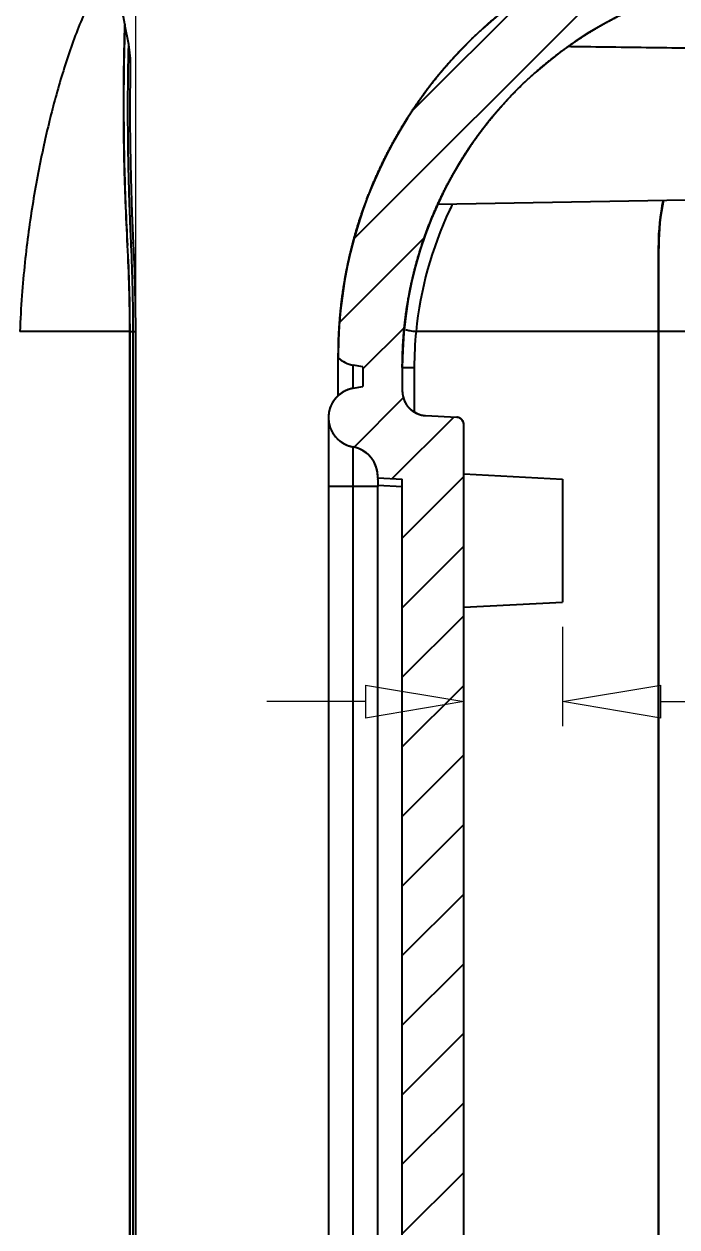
# Model space of a CAD drawing. Header units: millimetres. Extents: x 1786 to 4177, y -2705 to -1639.
# Drawn here: x 3905.3 to 3931.82, y -1777.21 to -1728.31 of the extents above; entities that cross this region are included whole.
import ezdxf

# ---------------------------------------------------------------- set-up
doc = ezdxf.new("R2010")
doc.units = ezdxf.units.MM
doc.layers.add('dim', color=3, linetype='Continuous', lineweight=9)
doc.styles.add('FFS', font='simfang0.ttf', dxfattribs={"width": 0.85})
doc.dimstyles.new('YanXiu', dxfattribs={"dimtxt": 2.5, "dimasz": 2.2, "dimexe": 1, "dimexo": 0.6, "dimgap": 0.66, "dimtad": 0, "dimzin": 9, "dimdsep": 46, "dimtxsty": 'FFS', "dimblk": 'CLOSEDBLANK', "dimcen": 0, "dimclrd": 256, "dimclre": 131, "dimclrt": 42, "dimazin": 2, "dimtfac": 1, "dimtofl": 0, "dimtmove": 0, "dimatfit": 3, "dimldrblk": 'CLOSEDBLANK', "dimfxl": 0, "dimlwd": 5, "dimlwe": 5, "dimarcsym": 0})

# ---------------------------------------------------------------- blocks, each defined once
blk = doc.blocks.new('_ClosedBlank')
at = {"color": 0, "linetype": 'ByBlock', "lineweight": -2}
for p, q in [((-1, 0.167), (0, 0)), ((-1, 0.167), (-1, -0.167)), ((0, 0), (-1, -0.167))]:
    blk.add_line(p, q, dxfattribs=at)
blk = doc.blocks.new('*D338')
at = {"layer": 'Defpoints', "color": 0}
for p in [(-81.266, 190.368), (-157.685, 157.8), (-81.266, 157.8)]:
    blk.add_point(p, dxfattribs=at)
at = {"layer": 'dim', "color": 131, "lineweight": 5}
for p, q in [((-157.685, 158.799), (-157.685, 191.368)), ((-81.266, 158.799), (-81.266, 191.368))]:
    blk.add_line(p, q, dxfattribs=at)
at = {"layer": 'dim', "lineweight": 5}
for p, q in [((-153.685, 190.368), (-127.31, 190.368)), ((-85.266, 190.368), (-111.642, 190.368))]:
    blk.add_line(p, q, dxfattribs=at)
at = {"layer": 'dim', "lineweight": 5, "xscale": 4, "yscale": 4, "zscale": 4, "rotation": 180}
blk.add_blockref('_ClosedBlank', (-157.685, 190.368), dxfattribs=at)
at = {"layer": 'dim', "lineweight": 5, "xscale": 4, "yscale": 4, "zscale": 4}
blk.add_blockref('_ClosedBlank', (-81.266, 190.368), dxfattribs=at)
at = {"layer": 'dim', "color": 42, "insert": (-119.476, 190.368), "char_height": 5, "attachment_point": 5, "style": 'FFS'}
blk.add_mtext('76.42', dxfattribs=at)
blk = doc.blocks.new('*D342')
at = {"layer": 'Defpoints', "color": 0}
for p in [(-63.936, 146.8), (-67.936, 146.59), (-67.936, 142.753)]:
    blk.add_point(p, dxfattribs=at)
at = {"layer": 'dim', "color": 131, "lineweight": 5}
for p, q in [((-63.936, 145.8), (-63.936, 141.754)), ((-67.936, 145.59), (-67.936, 141.754))]:
    blk.add_line(p, q, dxfattribs=at)
at = {"layer": 'dim', "lineweight": 5}
for p, q in [((-71.936, 142.753), (-75.936, 142.753)), ((-59.936, 142.753), (-55.936, 142.753))]:
    blk.add_line(p, q, dxfattribs=at)
at = {"layer": 'dim', "lineweight": 5, "xscale": 4, "yscale": 4, "zscale": 4}
blk.add_blockref('_ClosedBlank', (-67.936, 142.753), dxfattribs=at)
at = {"layer": 'dim', "lineweight": 5, "xscale": 4, "yscale": 4, "zscale": 4, "rotation": 180}
blk.add_blockref('_ClosedBlank', (-63.936, 142.753), dxfattribs=at)
at = {"layer": 'dim', "color": 42, "insert": (-53.949, 142.753), "char_height": 5, "attachment_point": 5, "style": 'FFS'}
blk.add_mtext('4', dxfattribs=at)
blk = doc.blocks.new('u161')
at = {"linetype": 'Continuous'}
h = blk.add_hatch(dxfattribs=at)
h.set_pattern_fill('DEFAULT__3', color=2, scale=2, angle=45, style=0, pattern_type=0)
h.set_pattern_definition([(45, (-380.4716, -141.763), (-1.4142136, 1.4142136), [])])
edge = h.paths.add_edge_path()
edge.add_line((-65.036, 47.9), (-65.036, 49.73))
edge.add_line((-62.436, 49.73), (-65.036, 49.73))
edge.add_line((-62.436, 47.9), (-62.436, 49.73))
edge.add_arc((-51.681, 47.9), 10.755, 180.0013, 181.5383)
edge.add_line((-62.432, 47.611), (-50.536, 47.3))
edge.add_line((-50.536, 45.55), (-50.536, 47.3))
edge.add_line((-62.157, 45.448), (-50.536, 45.55))
edge.add_spline(control_points=[(-62.157, 45.448), (-61.972, 44.642), (-61.699, 43.864), (-61.345, 43.144)], knot_values=[0, 0, 0, 0, 1, 1, 1, 1], degree=3, periodic=0)
edge.add_line((-61.345, 43.144), (-50.536, 43.05))
edge.add_line((-50.536, 41.3), (-50.536, 43.05))
edge.add_line((-53.636, 41.218), (-50.536, 41.3))
edge.add_line((-53.636, 38.062), (-53.636, 41.218))
edge.add_spline(control_points=[(-53.636, 38.062), (-53.303, 38.02), (-52.97, 37.987), (-52.636, 37.961)], knot_values=[0, 0, 0, 0, 1, 1, 1, 1], weights=[1, 0.999807, 0.999807, 1], degree=3, periodic=0)
edge.add_line((-52.636, 36.728), (-52.636, 37.961))
edge.add_line((-52.636, 36.728), (-51.036, 36.7))
edge.add_line((-51.036, 35.3), (-51.036, 36.7))
edge.add_spline(control_points=[(-56.225, 35.88), (-54.52, 35.494), (-52.783, 35.3), (-51.036, 35.3)], knot_values=[0, 0, 0, 0, 1, 1, 1, 1], weights=[1, 0.995874, 0.995874, 1], degree=3, periodic=0)
edge.add_spline(control_points=[(-65.036, 47.9), (-65.036, 47.097), (-64.894, 45.491), (-64.264, 43.176), (-63.241, 41.041), (-61.864, 39.171), (-60.187, 37.636), (-58.285, 36.503), (-56.916, 36.036), (-56.225, 35.88)], knot_values=[0, 0, 0, 0, 0.143269, 0.286539, 0.429808, 0.573078, 0.716347, 0.859617, 1, 1, 1, 1], degree=3, periodic=0)
edge = h.paths.add_edge_path()
edge.add_line((-62.436, 49.73), (-65.036, 49.73))
edge.add_line((-62.436, 49.73), (-65.036, 49.73))
edge = h.paths.add_edge_path()
edge.add_line((-65.036, 54.94), (-65.036, 49.73))
edge.add_line((-62.436, 54.94), (-65.036, 54.94))
edge.add_line((-62.436, 54.94), (-62.436, 49.73))
edge.add_line((-62.436, 49.73), (-65.036, 49.73))
edge = h.paths.add_edge_path()
edge.add_line((-62.436, 54.94), (-65.036, 54.94))
edge.add_line((-62.436, 54.94), (-65.036, 54.94))
edge = h.paths.add_edge_path()
edge.add_line((-58.536, 173.5), (-59.636, 173.5))
edge.add_line((-58.536, 172.638), (-58.536, 173.5))
edge.add_spline(control_points=[(-59.266, 171.911), (-59.231, 172.317), (-58.942, 172.604), (-58.536, 172.638)], knot_values=[0, 0, 0, 0, 1, 1, 1, 1], weights=[1, 0.843205, 0.843205, 1], degree=3, periodic=0)
edge.add_line((-59.281, 171.742), (-59.266, 171.911))
edge.add_spline(control_points=[(-59.281, 171.742), (-59.286, 171.69), (-59.291, 171.639), (-59.297, 171.587)], knot_values=[0, 0, 0, 0, 1, 1, 1, 1], weights=[1, 0.999919, 0.999919, 1], degree=3, periodic=0)
edge.add_spline(control_points=[(-70.436, 156.343), (-70.436, 163.564), (-66.176, 169.393), (-59.297, 171.587)], knot_values=[0, 0, 0, 0, 1, 1, 1, 1], weights=[1, 0.871606, 0.871606, 1], degree=3, periodic=0)
edge.add_line((-70.436, 156.343), (-70.436, 155.38))
edge.add_spline(control_points=[(-70.436, 155.38), (-70.436, 154.818), (-70.049, 154.41), (-69.488, 154.381)], knot_values=[0, 0, 0, 0, 1, 1, 1, 1], weights=[1, 0.816916, 0.816916, 1], degree=3, periodic=0)
edge.add_line((-69.488, 154.381), (-68.22, 154.314))
edge.add_spline(control_points=[(-67.936, 154.015), (-67.936, 154.183), (-68.052, 154.306), (-68.22, 154.314)], knot_values=[0, 0, 0, 0, 1, 1, 1, 1], weights=[1, 0.816916, 0.816916, 1], degree=3, periodic=0)
edge.add_line((-67.936, 74.584), (-67.936, 154.015))
edge.add_spline(control_points=[(-67.936, 74.584), (-67.936, 74.416), (-68.052, 74.294), (-68.22, 74.285)], knot_values=[0, 0, 0, 0, 1, 1, 1, 1], weights=[1, 0.816916, 0.816916, 1], degree=3, periodic=0)
edge.add_line((-69.488, 74.218), (-68.22, 74.285))
edge.add_spline(control_points=[(-70.436, 73.22), (-70.436, 73.781), (-70.049, 74.189), (-69.488, 74.218)], knot_values=[0, 0, 0, 0, 1, 1, 1, 1], weights=[1, 0.816916, 0.816916, 1], degree=3, periodic=0)
edge.add_line((-70.436, 73.22), (-70.436, 66.832))
edge.add_spline(control_points=[(-69.936, 65.966), (-70.253, 66.149), (-70.436, 66.466), (-70.436, 66.832)], knot_values=[0, 0, 0, 0, 1, 1, 1, 1], weights=[1, 0.910684, 0.910684, 1], degree=3, periodic=0)
edge.add_line((-62.936, 61.925), (-69.936, 65.966))
edge.add_spline(control_points=[(-62.936, 61.925), (-62.619, 61.742), (-62.436, 61.425), (-62.436, 61.059)], knot_values=[0, 0, 0, 0, 1, 1, 1, 1], weights=[1, 0.910684, 0.910684, 1], degree=3, periodic=0)
edge.add_line((-62.436, 61.059), (-62.436, 54.94))
edge.add_line((-62.436, 54.94), (-65.036, 54.94))
edge.add_line((-65.036, 59.846), (-65.036, 54.94))
edge.add_spline(control_points=[(-65.286, 60.279), (-65.127, 60.188), (-65.036, 60.029), (-65.036, 59.846)], knot_values=[0, 0, 0, 0, 1, 1, 1, 1], weights=[1, 0.910684, 0.910684, 1], degree=3, periodic=0)
edge.add_line((-65.286, 60.279), (-71.286, 63.743))
edge.add_spline(control_points=[(-71.286, 63.743), (-72.395, 64.384), (-73.036, 65.493), (-73.036, 66.775)], knot_values=[0, 0, 0, 0, 1, 1, 1, 1], weights=[1, 0.910684, 0.910684, 1], degree=3, periodic=0)
edge.add_line((-73.036, 71.874), (-73.036, 66.775))
edge.add_spline(control_points=[(-73.036, 71.874), (-72.866, 72.027), (-72.661, 72.127), (-72.436, 72.167)], knot_values=[0, 0, 0, 0, 1, 1, 1, 1], weights=[1, 0.974125, 0.974125, 1], degree=3, periodic=0)
edge.add_line((-72.036, 72.237), (-72.436, 72.167))
edge.add_line((-72.036, 73.037), (-72.036, 72.237))
edge.add_line((-72.436, 73.108), (-72.036, 73.037))
edge.add_spline(control_points=[(-72.436, 73.108), (-74.179, 73.415), (-74.179, 75.185), (-72.435, 75.492)], knot_values=[0, 0, 0, 0, 1, 1, 1, 1], weights=[1, 0.448931, 0.448931, 1], degree=3, periodic=0)
edge.add_spline(control_points=[(-71.436, 76.747), (-71.402, 76.106), (-71.802, 75.603), (-72.435, 75.492)], knot_values=[0, 0, 0, 0, 1, 1, 1, 1], weights=[1, 0.832524, 0.832524, 1], degree=3, periodic=0)
edge.add_line((-71.436, 76.747), (-70.436, 76.8))
edge.add_line((-70.436, 76.8), (-70.436, 151.8))
edge.add_line((-71.436, 151.852), (-70.436, 151.8))
edge.add_spline(control_points=[(-71.436, 151.852), (-71.402, 152.494), (-71.802, 152.996), (-72.435, 153.107)], knot_values=[0, 0, 0, 0, 1, 1, 1, 1], weights=[1, 0.832524, 0.832524, 1], degree=3, periodic=0)
edge.add_spline(control_points=[(-72.436, 155.492), (-74.179, 155.184), (-74.179, 153.414), (-72.435, 153.107)], knot_values=[0, 0, 0, 0, 1, 1, 1, 1], weights=[1, 0.448931, 0.448931, 1], degree=3, periodic=0)
edge.add_line((-72.436, 155.492), (-72.036, 155.562))
edge.add_line((-72.036, 156.362), (-72.036, 155.562))
edge.add_line((-72.036, 156.362), (-72.436, 156.433))
edge.add_spline(control_points=[(-73.036, 156.726), (-72.866, 156.573), (-72.661, 156.472), (-72.436, 156.433)], knot_values=[0, 0, 0, 0, 1, 1, 1, 1], weights=[1, 0.974125, 0.974125, 1], degree=3, periodic=0)
edge.add_line((-73.036, 156.822), (-73.036, 156.726))
edge.add_spline(control_points=[(-73.036, 156.822), (-73.036, 163.519), (-69.642, 169.293), (-63.79, 172.55)], knot_values=[0, 0, 0, 0, 1, 1, 1, 1], weights=[1, 0.908052, 0.908052, 1], degree=3, periodic=0)
edge.add_spline(control_points=[(-63.79, 172.55), (-62.757, 173.125), (-61.981, 174.018), (-61.556, 175.122)], knot_values=[0, 0, 0, 0, 1, 1, 1, 1], weights=[1, 0.96011, 0.96011, 1], degree=3, periodic=0)
edge.add_spline(control_points=[(-61.556, 175.122), (-61.405, 175.515), (-61.061, 175.756), (-60.64, 175.763)], knot_values=[0, 0, 0, 0, 1, 1, 1, 1], weights=[1, 0.88621, 0.88621, 1], degree=3, periodic=0)
edge.add_line((-60.64, 175.763), (-58.536, 175.8))
edge.add_line((-58.536, 174.9), (-58.536, 175.8))
edge.add_line((-58.536, 174.9), (-59.636, 174.9))
edge.add_line((-59.636, 173.5), (-59.636, 174.9))
at = {"color": 7, "linetype": 'Continuous'}
for p, q in [((-81.548, 169.466), (-81.702, 170.268)), ((-81.715, 169.926), (-81.724, 169.549)), ((-81.724, 169.549), (-81.726, 169.47)), ((-63.693, 169.394), (-63.597, 169.393)), ((-81.481, 168.005), (-81.473, 168.575)), ((-81.486, 167.325), (-81.48, 168.042)), ((-81.486, 166.414), (-81.485, 167.379)), ((-81.475, 165.304), (-81.486, 166.47)), ((-81.449, 164.024), (-81.476, 165.347)), ((-81.404, 162.613), (-81.45, 164.048)), ((-68.993, 162.977), (-51.036, 163.291)), ((-81.351, 161.376), (-81.405, 162.626)), ((-81.351, 161.377), (-81.404, 162.613)), ((-81.451, 161.414), (-81.463, 161.659)), ((-81.446, 161.306), (-81.451, 161.414)), ((-81.307, 160.265), (-81.351, 161.377)), ((-60.036, 49.3), (-60.036, 161.3)), ((-60.018, 49.427), (-60.018, 161.172)), ((-81.274, 158.903), (-81.307, 160.287)), ((-81.266, 157.8), (-81.275, 158.925)), ((-81.501, 157.8), (-85.973, 157.8)), ((-81.501, 52.8), (-81.501, 157.8)), ((-81.497, 157.8), (-81.266, 157.8)), ((-81.497, 52.8), (-81.497, 157.8)), ((-81.367, 52.8), (-81.367, 157.8)), ((-81.266, 52.8), (-81.266, 157.8)), ((-60.036, 157.8), (-69.877, 157.8)), ((-44.636, 157.8), (-60.018, 157.8)), ((-73.036, 156.822), (-73.036, 156.726)), ((-73.036, 155.176), (-73.036, 156.822)), ((-72.036, 156.362), (-72.436, 156.433)), ((-72.436, 155.492), (-72.436, 156.433)), ((-72.036, 156.362), (-72.436, 156.433)), ((-72.036, 156.362), (-72.036, 155.562)), ((-72.036, 156.362), (-72.036, 155.562)), ((-70.436, 156.343), (-70.436, 155.38)), ((-70.436, 156.343), (-70.436, 155.38)), ((-70.436, 156.343), (-69.95, 156.343)), ((-69.95, 156.343), (-69.95, 154.54)), ((-72.436, 155.492), (-72.036, 155.562)), ((-72.436, 155.492), (-72.036, 155.562)), ((-73.436, 154.286), (-73.436, 152.717)), ((-69.488, 154.381), (-68.22, 154.314)), ((-69.488, 154.381), (-68.22, 154.314)), ((-67.936, 74.584), (-67.936, 154.015)), ((-67.936, 74.584), (-67.936, 154.015)), ((-72.435, 151.5), (-72.435, 153.107)), ((-73.436, 152.717), (-73.436, 75.865)), ((-71.436, 151.852), (-71.434, 151.915)), ((-71.436, 151.852), (-70.436, 151.8)), ((-71.436, 151.852), (-70.436, 151.8)), ((-70.436, 76.8), (-70.436, 151.8)), ((-70.436, 76.8), (-70.436, 151.8)), ((-67.936, 152.009), (-63.936, 151.8)), ((-63.936, 151.799), (-63.936, 146.8)), ((-71.434, 151.5), (-73.436, 151.5)), ((-72.435, 77.099), (-72.435, 151.5)), ((-71.436, 151.552), (-70.436, 151.5)), ((-71.436, 77.099), (-71.436, 151.5)), ((-67.936, 146.59), (-63.936, 146.8))]:
    blk.add_line(p, q, dxfattribs=at)
for centre, radius, start, end in [((-144.476, 157.8), 64, 11.26221, 13.37981), ((-55.036, 156.822), 18, 118.9534, 180), ((-54.436, 156.343), 16, 101.9652, 180), ((-47.839, 169.141), 33.889, 178.0428, 178.2631), ((-13.557, 168.15), 68.185, 178.30357, 178.6528), ((-85.973, 168.646), 4.5, 359.0922, 10.5033), ((-54.774, 156.283), 15.182, 153.7715, 154.8302), ((-51.019, 161.293), 9.017, 168.1871, 179.9594), ((-50.971, 161.286), 9.048, 168.1637, 179.9264), ((-54.85, 156.313), 15.1, 154.8136, 174.3517), ((-144.476, 157.8), 62.974, 0, 3.18604), ((-144.476, 157.8), 62.979, 0, 3.18581), ((-158.045, 157.802), 76.678, 359.99786, 2.61852), ((-51.247, 161.296), 8.772, 179.9914, 180.8096), ((-55.355, 156.343), 14.595, 174.2732, 179.9998), ((-72.226, 157.625), 1.21, 227.9691, 260), ((-72.226, 154.3), 1.21, 100, 260.0293), ((-69.436, 155.38), 1, 180, 267), ((-68.236, 154.015), 0.3, 0, 87), ((-72.645, 151.915), 1.21, 357, 80.0293), ((-64.247, 151.499), 7.189, 179.5757, 179.9933)]:
    blk.add_arc(centre, radius, start, end, dxfattribs=at)
for points, start_tangent, end_tangent in [([(-73.036, 156.822), (-73.035, 156.965), (-73.034, 157.108), (-73.031, 157.251), (-73.027, 157.395), (-73.022, 157.539), (-73.015, 157.683), (-73.008, 157.827), (-72.999, 157.971), (-72.989, 158.116), (-72.978, 158.261), (-72.966, 158.406), (-72.953, 158.551), (-72.938, 158.696), (-72.922, 158.842), (-72.905, 158.987), (-72.887, 159.133), (-72.868, 159.279), (-72.847, 159.425), (-72.825, 159.571), (-72.802, 159.717), (-72.777, 159.863), (-72.752, 160.009), (-72.725, 160.155), (-72.697, 160.301), (-72.667, 160.447), (-72.637, 160.593), (-72.605, 160.738), (-72.572, 160.884), (-72.537, 161.03), (-72.502, 161.175), (-72.465, 161.321), (-72.427, 161.466), (-72.387, 161.611), (-72.347, 161.756), (-72.305, 161.901), (-72.261, 162.046), (-72.217, 162.19), (-72.171, 162.334), (-72.124, 162.478), (-72.076, 162.621), (-72.027, 162.765), (-71.976, 162.908), (-71.924, 163.05), (-71.871, 163.193), (-71.817, 163.335), (-71.761, 163.476), (-71.704, 163.618), (-71.646, 163.758), (-71.587, 163.899), (-71.526, 164.039), (-71.464, 164.178), (-71.401, 164.317), (-71.337, 164.456), (-71.272, 164.594), (-71.205, 164.732), (-71.137, 164.869), (-71.068, 165.005), (-70.998, 165.141), (-70.927, 165.276), (-70.855, 165.411), (-70.781, 165.545), (-70.706, 165.679), (-70.63, 165.812), (-70.553, 165.944), (-70.475, 166.076), (-70.396, 166.207), (-70.316, 166.337), (-70.234, 166.467), (-70.152, 166.596), (-70.068, 166.724), (-69.983, 166.851), (-69.898, 166.978), (-69.811, 167.104), (-69.723, 167.229), (-69.634, 167.353), (-69.544, 167.476), (-69.453, 167.599), (-69.361, 167.721), (-69.269, 167.842), (-69.175, 167.962), (-69.08, 168.081), (-68.984, 168.2), (-68.888, 168.317), (-68.79, 168.434), (-68.692, 168.549), (-68.592, 168.664), (-68.492, 168.778), (-68.391, 168.891), (-68.289, 169.003), (-68.186, 169.114), (-68.082, 169.224), (-67.978, 169.333), (-67.872, 169.441), (-67.766, 169.548), (-67.659, 169.654), (-67.552, 169.759), (-67.443, 169.863), (-67.334, 169.966), (-67.224, 170.068), (-67.114, 170.169), (-67.002, 170.269), (-66.891, 170.367), (-66.778, 170.465), (-66.665, 170.562), (-66.551, 170.657), (-66.436, 170.752), (-66.321, 170.845), (-66.205, 170.938), (-66.089, 171.029), (-65.972, 171.119), (-65.855, 171.208), (-65.737, 171.296), (-65.619, 171.383), (-65.5, 171.468), (-65.38, 171.553), (-65.26, 171.636), (-65.14, 171.719), (-65.019, 171.8), (-64.898, 171.88), (-64.776, 171.959), (-64.654, 172.037), (-64.532, 172.114), (-64.409, 172.189), (-64.286, 172.264), (-64.163, 172.337), (-64.039, 172.409), (-63.915, 172.48), (-63.79, 172.55)], (0, 1), (0.87376, 0.486357)), ([(-82.85, 171.668), (-83.222, 171.007), (-83.587, 170.175), (-83.93, 169.248), (-84.243, 168.283), (-84.522, 167.319), (-84.767, 166.372), (-84.998, 165.379), (-85.229, 164.25), (-85.437, 163.074), (-85.616, 161.867), (-85.768, 160.606), (-85.889, 159.261), (-85.973, 157.8)], (-0.56158, -0.827422), (-0.041162, -0.999152)), ([(-70.436, 156.343), (-70.436, 156.417), (-70.435, 156.491), (-70.434, 156.565), (-70.433, 156.639), (-70.432, 156.713), (-70.43, 156.788), (-70.428, 156.862), (-70.425, 156.937), (-70.422, 157.011), (-70.419, 157.086), (-70.415, 157.161), (-70.411, 157.236), (-70.407, 157.311), (-70.402, 157.386), (-70.397, 157.461), (-70.391, 157.536), (-70.386, 157.611), (-70.379, 157.687), (-70.373, 157.762), (-70.366, 157.838), (-70.359, 157.913), (-70.351, 157.989), (-70.343, 158.064), (-70.335, 158.14), (-70.326, 158.216), (-70.317, 158.292), (-70.307, 158.368), (-70.297, 158.444), (-70.287, 158.52), (-70.277, 158.596), (-70.266, 158.672), (-70.254, 158.748), (-70.242, 158.824), (-70.23, 158.9), (-70.218, 158.976), (-70.205, 159.052), (-70.192, 159.129), (-70.178, 159.205), (-70.164, 159.281), (-70.149, 159.358), (-70.135, 159.434), (-70.119, 159.51), (-70.104, 159.586), (-70.088, 159.663), (-70.071, 159.739), (-70.055, 159.815), (-70.037, 159.892), (-70.02, 159.968), (-70.002, 160.044), (-69.984, 160.121), (-69.965, 160.197), (-69.946, 160.273), (-69.926, 160.349), (-69.906, 160.426), (-69.886, 160.502), (-69.865, 160.578), (-69.844, 160.654), (-69.823, 160.73), (-69.801, 160.806), (-69.779, 160.882), (-69.756, 160.958), (-69.733, 161.034), (-69.709, 161.11), (-69.686, 161.186), (-69.661, 161.261), (-69.637, 161.337), (-69.612, 161.413), (-69.586, 161.488), (-69.56, 161.564), (-69.534, 161.639), (-69.507, 161.714), (-69.48, 161.79), (-69.453, 161.865), (-69.425, 161.94), (-69.397, 162.015), (-69.368, 162.09), (-69.339, 162.165), (-69.31, 162.239), (-69.28, 162.314), (-69.25, 162.388), (-69.219, 162.463), (-69.188, 162.537), (-69.157, 162.611), (-69.125, 162.685), (-69.093, 162.759), (-69.061, 162.833), (-69.028, 162.907), (-68.994, 162.98), (-68.961, 163.054), (-68.927, 163.127), (-68.892, 163.2), (-68.857, 163.273), (-68.822, 163.346), (-68.786, 163.419), (-68.75, 163.491), (-68.714, 163.564), (-68.677, 163.636), (-68.64, 163.708), (-68.603, 163.78), (-68.565, 163.852), (-68.526, 163.923), (-68.488, 163.995), (-68.449, 164.066), (-68.409, 164.137), (-68.369, 164.208), (-68.329, 164.279), (-68.289, 164.349), (-68.248, 164.42), (-68.207, 164.49), (-68.165, 164.56), (-68.123, 164.63), (-68.081, 164.699), (-68.038, 164.769), (-67.995, 164.838), (-67.951, 164.907), (-67.908, 164.976), (-67.863, 165.044), (-67.819, 165.112), (-67.774, 165.181), (-67.729, 165.248), (-67.683, 165.316), (-67.637, 165.383), (-67.591, 165.451), (-67.544, 165.518), (-67.497, 165.584), (-67.45, 165.651), (-67.402, 165.717), (-67.354, 165.783), (-67.306, 165.849), (-67.258, 165.914), (-67.209, 165.98), (-67.159, 166.045), (-67.11, 166.109), (-67.06, 166.174), (-67.009, 166.238), (-66.959, 166.302), (-66.908, 166.366), (-66.857, 166.429), (-66.805, 166.493), (-66.753, 166.555), (-66.701, 166.618), (-66.648, 166.68), (-66.596, 166.742), (-66.542, 166.804), (-66.489, 166.866), (-66.435, 166.927), (-66.381, 166.988), (-66.327, 167.049), (-66.272, 167.109), (-66.217, 167.169), (-66.162, 167.229), (-66.107, 167.288), (-66.051, 167.347), (-65.995, 167.406), (-65.939, 167.465), (-65.882, 167.523), (-65.825, 167.581), (-65.768, 167.639), (-65.711, 167.696), (-65.653, 167.753), (-65.595, 167.809), (-65.537, 167.866), (-65.478, 167.922), (-65.42, 167.978), (-65.361, 168.033), (-65.301, 168.088), (-65.242, 168.143), (-65.182, 168.197), (-65.122, 168.251), (-65.062, 168.305), (-65.002, 168.358), (-64.941, 168.412), (-64.88, 168.464), (-64.819, 168.517), (-64.758, 168.569), (-64.696, 168.62), (-64.634, 168.672), (-64.572, 168.723), (-64.51, 168.774), (-64.448, 168.824), (-64.385, 168.874), (-64.322, 168.924), (-64.259, 168.973), (-64.196, 169.022), (-64.132, 169.071), (-64.069, 169.119), (-64.005, 169.167), (-63.941, 169.214), (-63.876, 169.261), (-63.812, 169.308), (-63.747, 169.355), (-63.683, 169.401), (-63.618, 169.447), (-63.552, 169.492), (-63.487, 169.537), (-63.422, 169.582), (-63.356, 169.626), (-63.29, 169.67), (-63.224, 169.714), (-63.158, 169.757), (-63.092, 169.8), (-63.026, 169.842), (-62.959, 169.884), (-62.892, 169.926), (-62.825, 169.967), (-62.758, 170.008), (-62.691, 170.049), (-62.624, 170.089), (-62.557, 170.129), (-62.489, 170.169), (-62.422, 170.208), (-62.354, 170.247), (-62.286, 170.285), (-62.218, 170.323), (-62.15, 170.361), (-62.082, 170.398), (-62.013, 170.435), (-61.945, 170.472), (-61.877, 170.508), (-61.808, 170.544), (-61.739, 170.579), (-61.67, 170.614), (-61.602, 170.649), (-61.533, 170.683), (-61.464, 170.717), (-61.394, 170.751), (-61.325, 170.784), (-61.256, 170.817), (-61.187, 170.849), (-61.117, 170.882), (-61.048, 170.913), (-60.978, 170.945), (-60.909, 170.976), (-60.839, 171.006), (-60.769, 171.036), (-60.699, 171.066), (-60.63, 171.096), (-60.56, 171.125), (-60.49, 171.154), (-60.42, 171.182), (-60.35, 171.21), (-60.28, 171.238), (-60.21, 171.265), (-60.14, 171.292), (-60.069, 171.319), (-59.999, 171.345), (-59.929, 171.371), (-59.859, 171.396), (-59.789, 171.421), (-59.719, 171.446), (-59.648, 171.47), (-59.578, 171.494), (-59.508, 171.518), (-59.438, 171.541), (-59.367, 171.564), (-59.297, 171.587)], (0, 1), (0.952731, 0.303816)), ([(-81.595, 161.3), (-81.678, 163.086), (-81.725, 164.587), (-81.746, 165.814), (-81.753, 166.835), (-81.752, 167.69), (-81.745, 168.414), (-81.735, 169.03), (-81.725, 169.535), (-81.715, 169.916), (-81.709, 170.155), (-81.705, 170.266), (-81.708, 170.162), (-81.715, 169.926), (-81.724, 169.549), (-81.726, 169.47)], (-0.05557, 0.998455), (-0.023066, -0.999734)), ([(-81.723, 169.753), (-81.739, 169.072), (-81.752, 168.161), (-81.758, 167.051), (-81.75, 165.776), (-81.724, 164.369), (-81.674, 162.863), (-81.599, 161.3)], (-0.024293, -0.999705), (0.055578, -0.998454)), ([(-81.57, 168.333), (-81.564, 168.75), (-81.556, 169.106), (-81.55, 169.367), (-81.548, 169.466)], (0.014197, 0.999899), (-0.024018, -0.999712)), ([(-63.597, 169.393), (-60.325, 169.35), (-56.973, 169.305), (-53.636, 169.26)], (0.999915, -0.013002), (0.999908, -0.013583)), ([(-81.463, 161.659), (-81.474, 161.91), (-81.485, 162.166), (-81.495, 162.426), (-81.505, 162.688), (-81.514, 162.952), (-81.523, 163.214), (-81.531, 163.465), (-81.538, 163.718), (-81.546, 163.996), (-81.553, 164.292), (-81.56, 164.608), (-81.566, 164.946), (-81.571, 165.307), (-81.576, 165.692), (-81.579, 166.099), (-81.581, 166.527), (-81.581, 166.972), (-81.58, 167.427), (-81.576, 167.885), (-81.57, 168.333)], (-0.045249, 0.998976), (0.014197, 0.999899)), ([(-81.451, 161.414), (-81.354, 161.383)], (0.986907, -0.16129), (-0.065057, -0.997882)), ([(-81.354, 161.383), (-81.355, 161.378)], (-0.065057, -0.997882), (-0.433515, -0.901147)), ([(-70.298, 157.871), (-70.136, 157.838), (-69.877, 157.8)], (0.994192, -0.10762), (0.991374, -0.131062)), ([(-73.036, 156.726), (-73.02, 156.712), (-73.004, 156.698), (-72.988, 156.685), (-72.972, 156.672), (-72.955, 156.659), (-72.938, 156.646), (-72.921, 156.634), (-72.903, 156.622), (-72.886, 156.61), (-72.868, 156.599), (-72.85, 156.588), (-72.832, 156.577), (-72.813, 156.566), (-72.794, 156.556), (-72.775, 156.546), (-72.756, 156.537), (-72.737, 156.528), (-72.718, 156.519), (-72.698, 156.51), (-72.679, 156.502), (-72.659, 156.494), (-72.639, 156.487), (-72.619, 156.48), (-72.599, 156.473), (-72.579, 156.467), (-72.558, 156.461), (-72.538, 156.455), (-72.518, 156.45), (-72.497, 156.445), (-72.477, 156.441), (-72.456, 156.436), (-72.436, 156.433)], (0.742783, -0.669532), (0.984808, -0.173648)), ([(-72.436, 155.492), (-72.445, 155.49), (-72.454, 155.488), (-72.463, 155.486), (-72.473, 155.484), (-72.482, 155.482), (-72.492, 155.48), (-72.501, 155.478), (-72.511, 155.476), (-72.52, 155.474), (-72.53, 155.471), (-72.539, 155.469), (-72.549, 155.466), (-72.559, 155.463), (-72.568, 155.46), (-72.578, 155.457), (-72.588, 155.454), (-72.598, 155.451), (-72.608, 155.448), (-72.618, 155.445), (-72.628, 155.441), (-72.638, 155.438), (-72.648, 155.434), (-72.658, 155.43), (-72.668, 155.426), (-72.678, 155.422), (-72.688, 155.418), (-72.698, 155.414), (-72.708, 155.41), (-72.719, 155.405), (-72.729, 155.4), (-72.739, 155.396), (-72.749, 155.391), (-72.759, 155.386), (-72.77, 155.381), (-72.78, 155.376), (-72.79, 155.37), (-72.801, 155.365), (-72.811, 155.359), (-72.821, 155.353), (-72.832, 155.347), (-72.842, 155.341), (-72.852, 155.335), (-72.862, 155.329), (-72.873, 155.322), (-72.883, 155.316), (-72.893, 155.309), (-72.904, 155.302), (-72.914, 155.295), (-72.924, 155.288), (-72.934, 155.281), (-72.944, 155.273), (-72.955, 155.266), (-72.965, 155.258), (-72.975, 155.25), (-72.985, 155.242), (-72.995, 155.234), (-73.005, 155.226), (-73.015, 155.217), (-73.025, 155.209), (-73.035, 155.2), (-73.045, 155.191), (-73.054, 155.182), (-73.064, 155.173), (-73.074, 155.163), (-73.083, 155.154), (-73.093, 155.144), (-73.102, 155.134), (-73.112, 155.124), (-73.121, 155.114), (-73.13, 155.104), (-73.139, 155.093), (-73.149, 155.083), (-73.158, 155.072), (-73.166, 155.061), (-73.175, 155.05), (-73.184, 155.039), (-73.193, 155.027), (-73.201, 155.016), (-73.21, 155.004), (-73.218, 154.993), (-73.226, 154.981), (-73.234, 154.969), (-73.242, 154.956), (-73.25, 154.944), (-73.258, 154.932), (-73.265, 154.919), (-73.273, 154.906), (-73.28, 154.893), (-73.287, 154.88), (-73.295, 154.867), (-73.302, 154.854), (-73.308, 154.841), (-73.315, 154.827), (-73.321, 154.813), (-73.328, 154.8), (-73.334, 154.786), (-73.34, 154.772), (-73.346, 154.758), (-73.352, 154.744), (-73.357, 154.729), (-73.362, 154.715), (-73.368, 154.7), (-73.373, 154.686), (-73.378, 154.671), (-73.382, 154.656), (-73.387, 154.641), (-73.391, 154.626), (-73.395, 154.611), (-73.399, 154.596), (-73.403, 154.581), (-73.406, 154.566), (-73.41, 154.55), (-73.413, 154.535), (-73.416, 154.52), (-73.419, 154.504), (-73.421, 154.489), (-73.423, 154.473), (-73.426, 154.457), (-73.428, 154.442), (-73.429, 154.426), (-73.431, 154.41), (-73.432, 154.394), (-73.433, 154.379), (-73.434, 154.363), (-73.435, 154.347), (-73.436, 154.331), (-73.436, 154.315), (-73.436, 154.299), (-73.436, 154.283), (-73.436, 154.268), (-73.435, 154.252), (-73.434, 154.236), (-73.433, 154.22), (-73.432, 154.204), (-73.431, 154.188), (-73.429, 154.173), (-73.428, 154.157), (-73.426, 154.141), (-73.423, 154.126), (-73.421, 154.11), (-73.418, 154.094), (-73.416, 154.079), (-73.413, 154.063), (-73.41, 154.048), (-73.406, 154.033), (-73.403, 154.017), (-73.399, 154.002), (-73.395, 153.987), (-73.391, 153.972), (-73.387, 153.957), (-73.382, 153.942), (-73.377, 153.928), (-73.372, 153.913), (-73.367, 153.898), (-73.362, 153.884), (-73.357, 153.869), (-73.351, 153.855), (-73.346, 153.841), (-73.34, 153.827), (-73.334, 153.813), (-73.328, 153.799), (-73.321, 153.785), (-73.315, 153.772), (-73.308, 153.758), (-73.301, 153.745), (-73.294, 153.731), (-73.287, 153.718), (-73.28, 153.705), (-73.273, 153.692), (-73.265, 153.68), (-73.258, 153.667), (-73.25, 153.655), (-73.242, 153.642), (-73.234, 153.63), (-73.226, 153.618), (-73.218, 153.606), (-73.209, 153.594), (-73.201, 153.583), (-73.192, 153.571), (-73.184, 153.56), (-73.175, 153.549), (-73.166, 153.538), (-73.157, 153.527), (-73.148, 153.516), (-73.139, 153.505), (-73.13, 153.495), (-73.121, 153.485), (-73.111, 153.475), (-73.102, 153.465), (-73.092, 153.455), (-73.083, 153.445), (-73.073, 153.436), (-73.064, 153.426), (-73.054, 153.417), (-73.044, 153.408), (-73.034, 153.399), (-73.024, 153.39), (-73.014, 153.382), (-73.004, 153.373), (-72.994, 153.365), (-72.984, 153.357), (-72.974, 153.349), (-72.964, 153.341), (-72.954, 153.333), (-72.944, 153.325), (-72.934, 153.318), (-72.924, 153.311), (-72.913, 153.304), (-72.903, 153.297), (-72.893, 153.29), (-72.882, 153.283), (-72.872, 153.276), (-72.862, 153.27), (-72.852, 153.264), (-72.841, 153.257), (-72.831, 153.251), (-72.821, 153.246), (-72.81, 153.24), (-72.8, 153.234), (-72.79, 153.229), (-72.779, 153.223), (-72.769, 153.218), (-72.759, 153.213), (-72.749, 153.208), (-72.738, 153.203), (-72.728, 153.198), (-72.718, 153.194), (-72.708, 153.189), (-72.698, 153.185), (-72.687, 153.181), (-72.677, 153.177), (-72.667, 153.173), (-72.657, 153.169), (-72.647, 153.165), (-72.637, 153.161), (-72.627, 153.158), (-72.617, 153.154), (-72.607, 153.151), (-72.597, 153.148), (-72.587, 153.145), (-72.578, 153.142), (-72.568, 153.139), (-72.558, 153.136), (-72.548, 153.133), (-72.539, 153.13), (-72.529, 153.128), (-72.519, 153.125), (-72.51, 153.123), (-72.5, 153.121), (-72.491, 153.119), (-72.482, 153.117), (-72.472, 153.115), (-72.463, 153.113), (-72.454, 153.111), (-72.444, 153.109), (-72.435, 153.107)], (-0.984808, -0.173648), (0.984897, -0.173144)), ([(-70.436, 155.38), (-70.436, 155.369), (-70.436, 155.358), (-70.435, 155.347), (-70.435, 155.336), (-70.434, 155.325), (-70.434, 155.314), (-70.433, 155.303), (-70.432, 155.292), (-70.431, 155.281), (-70.43, 155.27), (-70.429, 155.259), (-70.427, 155.248), (-70.426, 155.236), (-70.424, 155.225), (-70.422, 155.214), (-70.42, 155.203), (-70.418, 155.191), (-70.416, 155.18), (-70.414, 155.169), (-70.411, 155.158), (-70.408, 155.146), (-70.406, 155.135), (-70.403, 155.124), (-70.4, 155.112), (-70.396, 155.101), (-70.393, 155.09), (-70.39, 155.078), (-70.386, 155.067), (-70.382, 155.056), (-70.378, 155.045), (-70.374, 155.033), (-70.37, 155.022), (-70.366, 155.011), (-70.361, 155), (-70.356, 154.989), (-70.352, 154.978), (-70.347, 154.967), (-70.342, 154.956), (-70.336, 154.945), (-70.331, 154.934), (-70.326, 154.923), (-70.32, 154.912), (-70.314, 154.901), (-70.308, 154.89), (-70.302, 154.88), (-70.296, 154.869), (-70.289, 154.859), (-70.283, 154.848), (-70.276, 154.838), (-70.27, 154.827), (-70.263, 154.817), (-70.256, 154.807), (-70.248, 154.797), (-70.241, 154.787), (-70.234, 154.777), (-70.226, 154.767), (-70.219, 154.757), (-70.211, 154.747), (-70.203, 154.738), (-70.195, 154.728), (-70.187, 154.719), (-70.178, 154.71), (-70.17, 154.7), (-70.161, 154.691), (-70.153, 154.682), (-70.144, 154.673), (-70.135, 154.665), (-70.126, 154.656), (-70.117, 154.647), (-70.108, 154.639), (-70.099, 154.631), (-70.089, 154.622), (-70.08, 154.614), (-70.07, 154.606), (-70.061, 154.599), (-70.051, 154.591), (-70.041, 154.583), (-70.031, 154.576), (-70.021, 154.569), (-70.011, 154.561), (-70.001, 154.554), (-69.991, 154.548), (-69.98, 154.541), (-69.97, 154.534), (-69.96, 154.528), (-69.949, 154.521), (-69.939, 154.515), (-69.928, 154.509), (-69.917, 154.503), (-69.907, 154.497), (-69.896, 154.492), (-69.885, 154.486), (-69.874, 154.481), (-69.864, 154.476), (-69.853, 154.471), (-69.842, 154.466), (-69.831, 154.461), (-69.82, 154.456), (-69.809, 154.452), (-69.798, 154.447), (-69.787, 154.443), (-69.775, 154.439), (-69.764, 154.435), (-69.753, 154.431), (-69.742, 154.428), (-69.731, 154.424), (-69.72, 154.421), (-69.709, 154.417), (-69.697, 154.414), (-69.686, 154.411), (-69.675, 154.409), (-69.664, 154.406), (-69.653, 154.403), (-69.642, 154.401), (-69.631, 154.399), (-69.62, 154.397), (-69.608, 154.395), (-69.597, 154.393), (-69.586, 154.391), (-69.575, 154.389), (-69.564, 154.388), (-69.553, 154.386), (-69.542, 154.385), (-69.532, 154.384), (-69.521, 154.383), (-69.51, 154.382), (-69.499, 154.382), (-69.488, 154.381)], (0, -1), (0.99863, -0.052336)), ([(-67.936, 154.015), (-67.936, 154.021), (-67.936, 154.028), (-67.937, 154.034), (-67.937, 154.041), (-67.938, 154.048), (-67.939, 154.054), (-67.94, 154.061), (-67.941, 154.068), (-67.942, 154.075), (-67.943, 154.081), (-67.945, 154.088), (-67.947, 154.095), (-67.949, 154.102), (-67.951, 154.109), (-67.953, 154.115), (-67.956, 154.122), (-67.958, 154.129), (-67.961, 154.135), (-67.964, 154.142), (-67.967, 154.149), (-67.971, 154.155), (-67.974, 154.162), (-67.978, 154.168), (-67.982, 154.174), (-67.986, 154.181), (-67.99, 154.187), (-67.994, 154.193), (-67.999, 154.199), (-68.004, 154.205), (-68.008, 154.21), (-68.013, 154.216), (-68.018, 154.221), (-68.024, 154.227), (-68.029, 154.232), (-68.034, 154.237), (-68.04, 154.242), (-68.046, 154.247), (-68.051, 154.251), (-68.057, 154.256), (-68.063, 154.26), (-68.07, 154.264), (-68.076, 154.269), (-68.082, 154.272), (-68.088, 154.276), (-68.095, 154.28), (-68.101, 154.283), (-68.108, 154.286), (-68.114, 154.289), (-68.121, 154.292), (-68.127, 154.295), (-68.134, 154.297), (-68.141, 154.299), (-68.147, 154.302), (-68.154, 154.304), (-68.161, 154.305), (-68.168, 154.307), (-68.174, 154.308), (-68.181, 154.31), (-68.188, 154.311), (-68.194, 154.312), (-68.201, 154.313), (-68.207, 154.314), (-68.214, 154.314), (-68.22, 154.314)], (0, 1), (-0.99863, 0.052336)), ([(-71.436, 151.852), (-71.435, 151.865), (-71.435, 151.877), (-71.435, 151.89), (-71.434, 151.902), (-71.434, 151.915), (-71.434, 151.928), (-71.435, 151.941), (-71.435, 151.954), (-71.435, 151.967), (-71.436, 151.98), (-71.437, 151.993), (-71.438, 152.006), (-71.439, 152.019), (-71.44, 152.032), (-71.441, 152.045), (-71.443, 152.058), (-71.444, 152.071), (-71.446, 152.085), (-71.448, 152.098), (-71.45, 152.111), (-71.452, 152.124), (-71.455, 152.138), (-71.457, 152.151), (-71.46, 152.164), (-71.463, 152.177), (-71.466, 152.191), (-71.469, 152.204), (-71.473, 152.217), (-71.476, 152.231), (-71.48, 152.244), (-71.484, 152.257), (-71.488, 152.27), (-71.492, 152.284), (-71.496, 152.297), (-71.5, 152.31), (-71.505, 152.323), (-71.51, 152.336), (-71.515, 152.349), (-71.52, 152.362), (-71.525, 152.375), (-71.531, 152.388), (-71.536, 152.401), (-71.542, 152.414), (-71.548, 152.427), (-71.554, 152.44), (-71.56, 152.452), (-71.566, 152.465), (-71.573, 152.478), (-71.58, 152.49), (-71.586, 152.503), (-71.593, 152.515), (-71.601, 152.528), (-71.608, 152.54), (-71.615, 152.552), (-71.623, 152.564), (-71.631, 152.576), (-71.638, 152.588), (-71.647, 152.6), (-71.655, 152.612), (-71.663, 152.623), (-71.671, 152.635), (-71.68, 152.646), (-71.689, 152.658), (-71.698, 152.669), (-71.707, 152.68), (-71.716, 152.691), (-71.725, 152.702), (-71.734, 152.713), (-71.744, 152.724), (-71.753, 152.734), (-71.763, 152.745), (-71.773, 152.755), (-71.783, 152.765), (-71.793, 152.776), (-71.803, 152.786), (-71.814, 152.795), (-71.824, 152.805), (-71.835, 152.815), (-71.845, 152.824), (-71.856, 152.834), (-71.867, 152.843), (-71.878, 152.852), (-71.889, 152.861), (-71.9, 152.869), (-71.911, 152.878), (-71.922, 152.887), (-71.934, 152.895), (-71.945, 152.903), (-71.957, 152.911), (-71.968, 152.919), (-71.98, 152.927), (-71.992, 152.934), (-72.003, 152.942), (-72.015, 152.949), (-72.027, 152.956), (-72.039, 152.963), (-72.051, 152.97), (-72.063, 152.977), (-72.075, 152.983), (-72.087, 152.99), (-72.1, 152.996), (-72.112, 153.002), (-72.124, 153.008), (-72.136, 153.014), (-72.149, 153.019), (-72.161, 153.025), (-72.173, 153.03), (-72.186, 153.035), (-72.198, 153.04), (-72.211, 153.045), (-72.223, 153.05), (-72.236, 153.055), (-72.248, 153.059), (-72.261, 153.063), (-72.273, 153.067), (-72.286, 153.071), (-72.298, 153.075), (-72.311, 153.079), (-72.323, 153.082), (-72.336, 153.086), (-72.348, 153.089), (-72.361, 153.092), (-72.373, 153.095), (-72.386, 153.098), (-72.398, 153.1), (-72.41, 153.103), (-72.423, 153.105), (-72.435, 153.107)], (0.052336, 0.99863), (-0.984897, 0.173144)), ([(-71.436, 151.852), (-71.435, 151.829), (-71.435, 151.764)], (0.99863, -0.052336), (0.128303, -0.991735)), ([(-71.435, 151.667), (-71.436, 151.552)], (-0.033146, -0.999451), (-0.007225, -0.999974)), ([(-71.435, 151.764), (-71.435, 151.667)], (0.128303, -0.991735), (-0.033146, -0.999451))]:
    blk.add_spline(points, degree=3, dxfattribs=dict(at, start_tangent=start_tangent, end_tangent=end_tangent))
at = {"layer": 'dim'}
dim = blk.add_linear_dim(base=(-81.266, 190.368), p1=(-157.685, 157.8), p2=(-81.266, 157.8), dimstyle='YanXiu', override={"dimtxt": 5, "dimasz": 4, "dimexe": 0.9995, "dimexo": 0.9995, "dimgap": 0.9995}, dxfattribs=at)
dim.commit()
dim.dimension.update_dxf_attribs({"geometry": '*D338', "text_midpoint": (-119.476, 190.368)})
dim = blk.add_linear_dim(base=(-67.936, 142.753), p1=(-63.936, 146.8), p2=(-67.936, 146.59), dimstyle='YanXiu', override={"dimtxt": 5, "dimasz": 4, "dimexe": 0.9995, "dimexo": 0.9995, "dimgap": 0.9995}, dxfattribs=at)
dim.commit()
dim.dimension.update_dxf_attribs({"geometry": '*D342', "text_midpoint": (-53.949, 142.753), "dimtype": 128})

msp = doc.modelspace()

# ---------------------------------------------------------------- block references
msp.add_blockref('u161', (3991.104, -1898.608))

doc.saveas('drawing.dxf')
